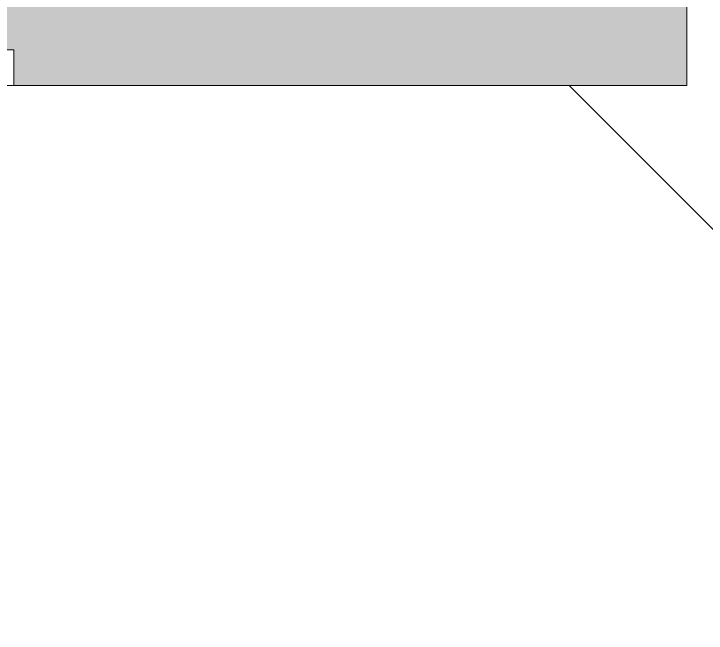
# Model space of a CAD drawing. Header units: millimetres. Extents: x -1178 to 415037, y -3506 to 42334.
# Drawn here: x 86120 to 86274.3, y 13478.1 to 13616 of the extents above; entities that cross this region are included whole.
import ezdxf

# ---------------------------------------------------------------- set-up
doc = ezdxf.new("R2010")
doc.units = ezdxf.units.MM
for name, color, linetype, lineweight, true_color in [('A-DOOR-1', 7, 'Continuous', 5, 0xc0c0c0), ('A-DOOR-FRAM-1', 7, 'Continuous', 5, 0xc0c0c0), ('A-WALL-1', 9, 'Continuous', 5, 0x808080)]:
    doc.layers.add(name, color=color, linetype=linetype, lineweight=lineweight, true_color=true_color)
doc.layers.add('I-WALL', color=7, linetype='Continuous', lineweight=5)
pattern_1 = [(135, (0, 0), (-141.42136, -141.42136), [])]

# ---------------------------------------------------------------- blocks, each defined once
blk = doc.blocks.new('110_Дверь_СКБ_1Ст_Внутренняя1 - Д-8 950x2100h_охрана-V70-Объем проектирования 1 этажа')
at = {"layer": 'A-DOOR-FRAM-1'}
for p, q in [((-422.5, -100), (-492.5, -100)), ((-492.5, -100), (-492.5, -108)), ((-492.5, -108), (-422.5, -108))]:
    blk.add_line(p, q, dxfattribs=at)

msp = doc.modelspace()

# ---------------------------------------------------------------- hatches: boundary and pattern name
at = {"layer": 'I-WALL'}
h = msp.add_hatch(dxfattribs=at)
h.set_pattern_fill('FP_23', color=256, style=0, pattern_type=2)
h.set_pattern_definition(pattern_1)
h.paths.add_polyline_path([(86470, 13600), (86470, 16100), (86270, 16100), (86270, 13600), (86325.86, 13600)])
h = msp.add_hatch(dxfattribs=at)
h.set_pattern_fill('FP_191', color=256, style=0, pattern_type=2)
h.set_pattern_definition([(0, (0, 0), (243.84, 60.96), [20.117, -162.763, 20.117, -162.763, -975.36]), (0, (0, 0), (243.84, 60.96), [-365.76, 20.117, -345.643, 20.117, -162.763, -426.72]), (0, (0, 0), (243.84, 60.96), [-914.4, 20.117, -101.803, 20.117, -284.683]), (120, (91.44, 30.48), (-174.71291, 180.691634), [20.117, -162.763, 20.117, -162.763, -975.36]), (120, (91.44, 30.48), (-174.71291, 180.691634), [-365.76, 20.117, -345.643, 20.117, -162.763, -426.72]), (120, (91.44, 30.48), (-174.71291, 180.691634), [-914.4, 20.117, -101.803, 20.117, -284.683]), (240, (121.92, 152.4), (-69.12709, -241.651634), [20.117, -162.763, 20.117, -162.763, -975.36]), (240, (121.92, 152.4), (-69.12709, -241.651634), [-365.76, 20.117, -345.643, 20.117, -162.763, -426.72]), (240, (121.92, 152.4), (-69.12709, -241.651634), [-914.4, 20.117, -101.803, 20.117, -284.683])])
h.paths.add_polyline_path([(85110, 13600), (85110, 13608), (85140, 13608), (85140, 13620), (70810, 13619.99), (70810, 13600), (85040, 13600)])
h.paths.add_polyline_path([(86250, 13600), (86270, 13600), (86270, 13620), (86090, 13620), (86090, 13608), (86120, 13608), (86120, 13600)])
h = msp.add_hatch(dxfattribs=at)
h.set_pattern_fill('FP_23', color=256, style=0, pattern_type=2)
h.set_pattern_definition(pattern_1)
h.paths.add_polyline_path([(88388.92, 13400), (88410, 13400), (88410, 13600), (88200, 13600), (88200, 13400), (88380, 13400)])
h.paths.add_polyline_path([(87357.39, 13400), (87500, 13400), (87500, 13600), (87318.4, 13600), (87318.4, 13400)])
h.paths.add_polyline_path([(86470, 13400), (86618.4, 13400), (86618.4, 13600), (86090, 13600), (86090, 13400), (86325.86, 13400)])
h.paths.add_polyline_path([(84750, 13400), (85140, 13400), (85140, 13600), (84700, 13600), (84700, 13400), (84724.31, 13400)])

# ---------------------------------------------------------------- linework, layer by layer
at = {"layer": 'A-WALL-1'}
for p, q in [((86270, 17050), (86270, 13600)), ((86270, 13600), (86120, 13600))]:
    msp.add_line(p, q, dxfattribs=at)

# ---------------------------------------------------------------- block references
at = {"layer": 'A-DOOR-1', "rotation": 180}
msp.add_blockref('110_Дверь_СКБ_1Ст_Внутренняя1 - Д-8 950x2100h_охрана-V70-Объем проектирования 1 этажа', (85627.5, 13500), dxfattribs=at)

doc.saveas('drawing.dxf')
